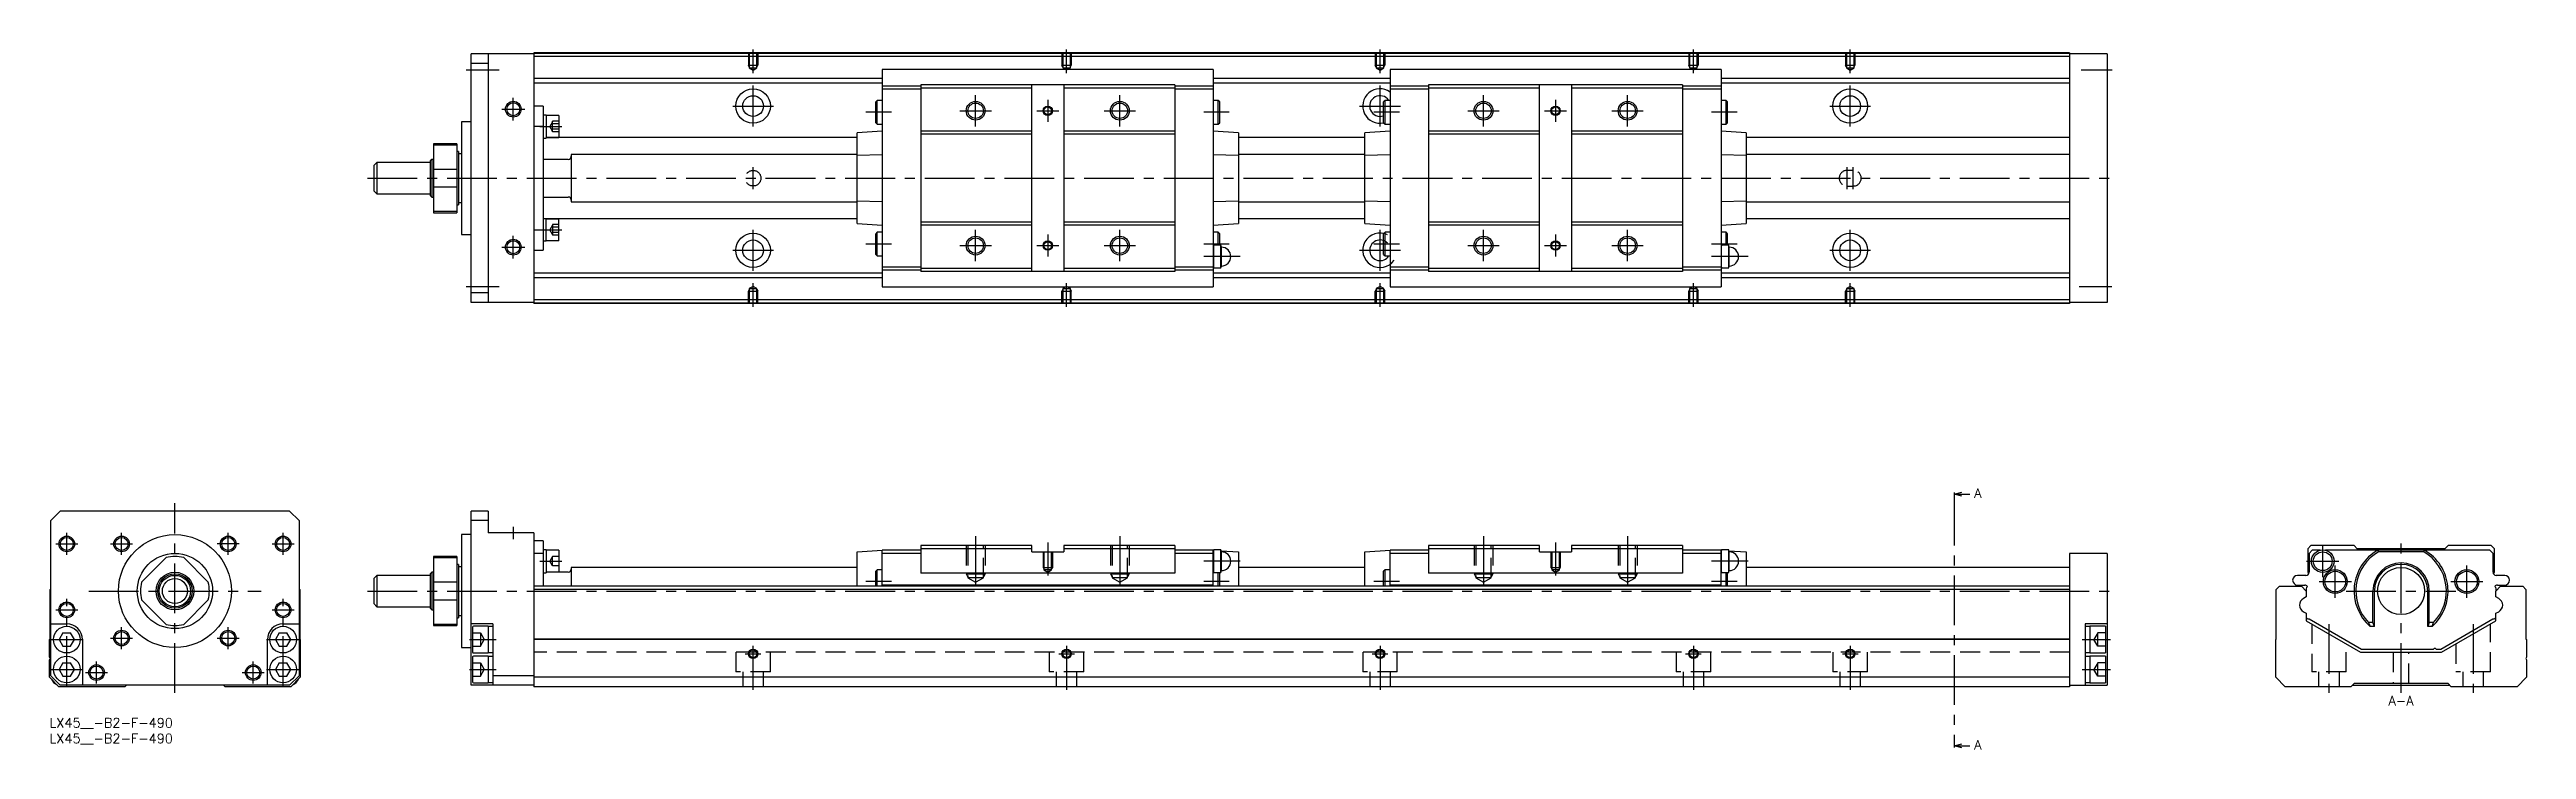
# Model space of a CAD drawing. Extents: x 0 to 790, y -10 to 213.
import ezdxf

# ---------------------------------------------------------------- set-up
doc = ezdxf.new("R2010")
doc.units = 0
doc.header["$LTSCALE"] = 0.5
doc.linetypes.add('CENTER', pattern=[50.8, 31.75, -6.35, 6.35, -6.35])
doc.linetypes.add('DASHED', pattern=[19.05, 12.7, -6.35])
for name, color, linetype in [('MSM_CENTER', 1, 'CENTER'), ('MSM_CONTINUOUS', 7, 'CONTINUOUS'), ('MSM_DASHED', 4, 'DASHED'), ('MSM_NARROW', 5, 'CONTINUOUS'), ('MSM_PART_NUMBER', 7, 'CONTINUOUS')]:
    doc.layers.add(name, color=color, linetype=linetype)
doc.styles.get("Standard").update_dxf_attribs({"font": 'txt.shx', "height": 3, "bigfont": 'bigfont.shx'})

# ---------------------------------------------------------------- blocks, each defined once
blk = doc.blocks.new('*U4')
at = {"layer": 'MSM_PART_NUMBER'}
blk.add_text('LX45__-B2-F-490', height=3, dxfattribs=at).set_placement((0, -3))
blk = doc.blocks.new('*U5')
at = {"layer": 'MSM_PART_NUMBER'}
blk.add_text('LX45__-B2-F-490', height=3, dxfattribs=at).set_placement((0, -8))

msp = doc.modelspace()

# ---------------------------------------------------------------- linework, layer by layer
at = {"layer": 'MSM_CENTER'}
for p, q in [((132.96, 206.62), (143.46, 206.62)), ((224.46, 205.61), (224.46, 213.12)), ((324.46, 205.61), (324.46, 213.12)), ((424.46, 205.61), (424.46, 213.12)), ((524.46, 205.61), (524.46, 213.12)), ((574.46, 205.61), (574.46, 213.12)), ((648.13, 206.62), (658.08, 206.62)), ((147.96, 190.5), (147.96, 197.75)), ((224.46, 188.62), (224.46, 201.62)), ((295.46, 188.62), (295.46, 198.62)), ((341.46, 188.62), (341.46, 198.62)), ((424.46, 188.62), (424.46, 201.62)), ((457.46, 188.62), (457.46, 198.62)), ((503.46, 188.62), (503.46, 198.62)), ((574.46, 188.62), (574.46, 201.62)), ((144.33, 194.12), (151.58, 194.12)), ((217.96, 195.12), (230.95, 195.12)), ((268.66, 193.12), (260.45, 193.12)), ((290.46, 193.62), (300.46, 193.62)), ((314.96, 193.62), (321.96, 193.62)), ((318.46, 197.12), (318.46, 190.12)), ((336.46, 193.62), (346.46, 193.62)), ((376.36, 193.12), (368.26, 193.12)), ((417.96, 195.12), (430.96, 195.12)), ((430.66, 193.12), (422.45, 193.12)), ((452.46, 193.62), (462.46, 193.62)), ((476.96, 193.62), (483.96, 193.62)), ((480.46, 197.12), (480.46, 190.12)), ((498.46, 193.62), (508.46, 193.62)), ((538.36, 193.12), (530.26, 193.12)), ((567.96, 195.12), (580.96, 195.12)), ((156.46, 188.58), (163.46, 188.58)), ((224.46, 168.62), (224.46, 175.62)), ((573.46, 168.62), (573.46, 175.62)), ((575.46, 168.62), (575.46, 175.62)), ((101.46, 172.12), (658.46, 172.12)), ((147.96, 146.5), (147.96, 153.75)), ((156.46, 155.67), (163.46, 155.67)), ((224.46, 142.62), (224.46, 155.62)), ((268.66, 151.12), (260.45, 151.12)), ((290.46, 150.62), (300.46, 150.62)), ((295.46, 145.62), (295.46, 155.62)), ((314.96, 150.62), (321.96, 150.62)), ((318.46, 154.12), (318.46, 147.12)), ((336.46, 150.62), (346.46, 150.62)), ((341.46, 145.62), (341.46, 155.62)), ((376.36, 151.12), (368.26, 151.12)), ((430.66, 151.12), (422.45, 151.12)), ((424.46, 142.62), (424.46, 155.62)), ((452.46, 150.62), (462.46, 150.62)), ((457.46, 145.62), (457.46, 155.62)), ((476.96, 150.62), (483.96, 150.62)), ((480.46, 154.12), (480.46, 147.12)), ((498.46, 150.62), (508.46, 150.62)), ((503.46, 145.62), (503.46, 155.62)), ((538.36, 151.12), (530.26, 151.12)), ((574.46, 142.62), (574.46, 155.62)), ((144.33, 150.12), (151.58, 150.12)), ((217.96, 149.12), (230.96, 149.12)), ((379.86, 147.12), (368.26, 147.12)), ((417.96, 149.12), (430.96, 149.12)), ((541.86, 147.12), (530.26, 147.12)), ((567.96, 149.12), (580.96, 149.12)), ((132.96, 137.62), (143.46, 137.62)), ((224.46, 131.12), (224.46, 138.63)), ((324.46, 131.12), (324.46, 138.63)), ((424.46, 131.12), (424.46, 138.63)), ((524.46, 131.12), (524.46, 138.63)), ((574.46, 131.12), (574.46, 138.63)), ((647.46, 137.62), (657.96, 137.62)), ((40, 8), (40, 68.5)), ((607.62, 70.87), (607.62, -8.37)), ((2, 55.5), (9, 55.5)), ((5.5, 52), (5.5, 59)), ((19.5, 55.5), (26.5, 55.5)), ((23, 52), (23, 59)), ((60.5, 55.5), (53.5, 55.5)), ((57, 52), (57, 59)), ((71, 55.5), (78, 55.5)), ((74.5, 52), (74.5, 59)), ((147.96, 61), (147.96, 57)), ((295.46, 58), (295.46, 40.3)), ((318.46, 56), (318.46, 45.5)), ((341.46, 58), (341.46, 40.3)), ((457.46, 58), (457.46, 40.3)), ((480.46, 56), (480.46, 45.5)), ((503.46, 58), (503.46, 40.3)), ((750.21, 8), (750.21, 56)), ((156.46, 50), (163.46, 50)), ((379.86, 50), (368.26, 50)), ((541.86, 50), (530.26, 50)), ((720.08, 50), (730.34, 50)), ((725.21, 44.87), (725.21, 55.13)), ((729.21, 38.37), (729.21, 48.63)), ((771.21, 38.37), (771.21, 48.63)), ((12.5, 40.5), (67.5, 40.5)), ((101.46, 40.5), (658.46, 40.5)), ((268.66, 43.5), (260.45, 43.5)), ((376.36, 43.5), (368.26, 43.5)), ((430.66, 43.5), (422.45, 43.5)), ((538.36, 43.5), (530.26, 43.5)), ((724.08, 43.5), (734.34, 43.5)), ((732.71, 40.5), (767.71, 40.5)), ((766.08, 43.5), (776.34, 43.5)), ((2, 34.5), (9, 34.5)), ((5.5, 10.25), (5.5, 38)), ((71, 34.5), (78, 34.5)), ((74.5, 10.25), (74.5, 38)), ((0.25, 25), (10.75, 25)), ((19.5, 25.5), (26.5, 25.5)), ((23, 22), (23, 29)), ((53.5, 25.5), (60.5, 25.5)), ((57, 22), (57, 29)), ((69.25, 25), (79.75, 25)), ((133.96, 25), (142.46, 25)), ((648.46, 25), (657.46, 25)), ((727.21, 29.97), (727.21, 8)), ((773.21, 29.97), (773.21, 8)), ((15, 11), (15, 18)), ((65, 11), (65, 18)), ((221.96, 20.5), (226.96, 20.5)), ((224.46, 9), (224.46, 23)), ((321.96, 20.5), (326.96, 20.5)), ((324.46, 23), (324.46, 9)), ((421.96, 20.5), (426.96, 20.5)), ((424.46, 23), (424.46, 9)), ((521.96, 20.5), (526.96, 20.5)), ((524.46, 23), (524.46, 9)), ((571.96, 20.5), (576.96, 20.5)), ((574.46, 23), (574.46, 9)), ((0.25, 15.5), (10.75, 15.5)), ((11.5, 14.5), (18.5, 14.5)), ((61.5, 14.5), (68.5, 14.5)), ((69.25, 15.5), (79.75, 15.5)), ((133.96, 15.5), (142.46, 15.5)), ((648.46, 15.5), (657.46, 15.5))]:
    msp.add_line(p, q, dxfattribs=at)
at = {"layer": 'MSM_CONTINUOUS'}
for p, q in [((154.46, 211.72), (134.46, 211.72)), ((134.46, 132.52), (134.46, 211.72)), ((139.96, 208.72), (134.46, 208.72)), ((139.96, 211.72), (139.96, 132.52)), ((644.46, 212.12), (154.46, 212.12)), ((154.46, 212.12), (154.46, 132.12)), ((644.46, 211.92), (154.46, 211.92)), ((644.46, 210.92), (154.46, 210.92)), ((371.26, 206.72), (265.66, 206.72)), ((265.66, 206.72), (265.66, 137.52)), ((371.26, 206.72), (371.26, 137.52)), ((533.26, 206.72), (427.66, 206.72)), ((427.66, 206.72), (427.66, 137.52)), ((533.26, 206.72), (533.26, 137.52)), ((644.46, 212.12), (644.46, 132.12)), ((656.46, 211.72), (644.46, 211.72)), ((656.46, 211.72), (656.46, 132.52)), ((265.66, 203.87), (154.46, 203.87)), ((265.66, 202.37), (154.46, 202.37)), ((277.96, 201.47), (265.66, 201.47)), ((277.96, 200.47), (265.66, 200.47)), ((358.96, 201.87), (277.96, 201.87)), ((277.96, 201.87), (277.96, 142.37)), ((313.36, 200.87), (277.96, 200.87)), ((313.36, 142.37), (313.36, 201.87)), ((323.56, 201.87), (323.56, 142.37)), ((358.96, 200.87), (323.56, 200.87)), ((358.96, 201.87), (358.96, 142.37)), ((371.26, 201.47), (358.96, 201.47)), ((371.26, 200.47), (358.96, 200.47)), ((427.66, 203.87), (371.26, 203.87)), ((427.66, 202.37), (371.26, 202.37)), ((439.96, 201.47), (427.66, 201.47)), ((439.96, 200.47), (427.66, 200.47)), ((520.96, 201.87), (439.96, 201.87)), ((439.96, 201.87), (439.96, 142.37)), ((475.36, 200.87), (439.96, 200.87)), ((475.36, 142.37), (475.36, 201.87)), ((485.56, 201.87), (485.56, 142.37)), ((520.96, 200.87), (485.56, 200.87)), ((520.96, 201.87), (520.96, 142.37)), ((533.26, 201.47), (520.96, 201.47)), ((533.26, 200.47), (520.96, 200.47)), ((644.46, 203.87), (533.26, 203.87)), ((644.46, 202.37), (533.26, 202.37)), ((131.46, 190.12), (131.46, 154.12)), ((134.46, 190.12), (131.46, 190.12)), ((157.46, 195.12), (154.46, 195.12)), ((157.46, 195.12), (157.46, 149.12)), ((158.46, 192.23), (157.46, 192.23)), ((158.46, 192.23), (158.46, 184.93)), ((162.46, 192.08), (158.46, 192.08)), ((162.46, 192.08), (162.46, 185.08)), ((264.06, 196.92), (263.56, 196.42)), ((263.56, 189.82), (263.56, 196.42)), ((263.56, 189.82), (264.06, 189.32)), ((264.06, 189.32), (264.06, 196.92)), ((265.66, 196.92), (264.06, 196.92)), ((372.86, 196.92), (371.26, 196.92)), ((373.36, 196.42), (372.86, 196.92)), ((372.86, 189.32), (372.86, 196.92)), ((372.86, 189.32), (373.36, 189.82)), ((373.36, 189.82), (373.36, 196.42)), ((426.06, 196.92), (425.56, 196.42)), ((425.56, 189.82), (425.56, 196.42)), ((425.56, 189.82), (426.06, 189.32)), ((426.06, 189.32), (426.06, 196.92)), ((427.66, 196.92), (426.06, 196.92)), ((534.86, 196.92), (533.26, 196.92)), ((535.36, 196.42), (534.86, 196.92)), ((534.86, 189.32), (534.86, 196.92)), ((534.86, 189.32), (535.36, 189.82)), ((535.36, 189.82), (535.36, 196.42)), ((129.96, 183.12), (122.46, 183.12)), ((122.46, 183.12), (122.46, 161.12)), ((122.46, 182.76), (129.96, 182.76)), ((129.96, 183.12), (129.96, 161.12)), ((157.46, 188.65), (154.46, 188.65)), ((157.46, 184.93), (158.46, 184.93)), ((158.46, 185.08), (162.46, 185.08)), ((257.66, 185.05), (158.46, 185.05)), ((265.66, 187.12), (257.66, 186.57)), ((257.66, 157.68), (257.66, 186.57)), ((264.06, 189.32), (265.66, 189.32)), ((313.36, 187.12), (277.96, 187.12)), ((313.36, 186.12), (277.96, 186.12)), ((358.96, 187.12), (323.56, 187.12)), ((358.96, 186.12), (323.56, 186.12)), ((371.26, 189.32), (372.86, 189.32)), ((379.26, 186.57), (371.26, 187.12)), ((379.26, 186.57), (379.26, 157.68)), ((419.66, 185.05), (379.26, 185.05)), ((427.66, 187.12), (419.66, 186.57)), ((419.66, 157.68), (419.66, 186.57)), ((426.06, 189.32), (427.66, 189.32)), ((475.36, 187.12), (439.96, 187.12)), ((475.36, 186.12), (439.96, 186.12)), ((520.96, 187.12), (485.56, 187.12)), ((520.96, 186.12), (485.56, 186.12)), ((533.26, 189.32), (534.86, 189.32)), ((541.26, 186.57), (533.26, 187.12)), ((541.26, 186.57), (541.26, 157.68)), ((644.46, 185.05), (541.26, 185.05)), ((104.46, 177.12), (103.46, 176.12)), ((103.46, 176.12), (103.46, 168.12)), ((121.46, 177.12), (104.46, 177.12)), ((104.46, 177.12), (104.46, 167.12)), ((121.96, 178.12), (121.46, 177.62)), ((121.46, 177.62), (121.46, 166.62)), ((122.46, 178.12), (121.96, 178.12)), ((121.96, 178.12), (121.96, 166.12)), ((129.96, 174.92), (122.46, 174.92)), ((130.46, 180.62), (129.96, 180.62)), ((130.46, 180.62), (130.46, 163.62)), ((131.46, 179.87), (130.46, 179.87)), ((165.46, 178.12), (157.46, 178.12)), ((166.46, 179.62), (166.46, 164.62)), ((257.66, 179.62), (166.46, 179.62)), ((265.66, 179.61), (257.66, 179.36)), ((379.26, 179.36), (371.26, 179.61)), ((419.66, 179.62), (379.26, 179.62)), ((427.66, 179.61), (419.66, 179.36)), ((541.26, 179.36), (533.26, 179.61)), ((644.46, 179.62), (541.26, 179.62)), ((103.46, 168.12), (104.46, 167.12)), ((104.46, 167.12), (121.46, 167.12)), ((121.46, 166.62), (121.96, 166.12)), ((121.96, 166.12), (122.46, 166.12)), ((122.46, 169.33), (129.96, 169.33)), ((157.46, 166.12), (165.46, 166.12)), ((129.96, 161.49), (122.46, 161.49)), ((122.46, 161.12), (129.96, 161.12)), ((129.96, 163.62), (130.46, 163.62)), ((130.46, 164.37), (131.46, 164.37)), ((157.46, 159.32), (158.46, 159.32)), ((158.46, 152.02), (158.46, 159.32)), ((257.66, 159.2), (158.46, 159.2)), ((158.46, 159.17), (162.46, 159.17)), ((162.46, 152.17), (162.46, 159.17)), ((166.46, 164.62), (257.66, 164.62)), ((257.66, 164.89), (265.66, 164.64)), ((313.36, 158.12), (277.96, 158.12)), ((358.96, 158.12), (323.56, 158.12)), ((371.26, 164.64), (379.26, 164.89)), ((379.26, 164.62), (419.66, 164.62)), ((419.66, 159.2), (379.26, 159.2)), ((419.66, 164.89), (427.66, 164.64)), ((475.36, 158.12), (439.96, 158.12)), ((520.96, 158.12), (485.56, 158.12)), ((533.26, 164.64), (541.26, 164.89)), ((541.26, 164.62), (644.46, 164.62)), ((644.46, 159.2), (541.26, 159.2)), ((131.46, 154.12), (134.46, 154.12)), ((157.46, 155.6), (154.46, 155.6)), ((158.46, 152.02), (157.46, 152.02)), ((162.46, 152.17), (158.46, 152.17)), ((257.66, 157.68), (265.66, 157.12)), ((264.06, 154.92), (263.56, 154.42)), ((263.56, 147.82), (263.56, 154.42)), ((264.06, 147.32), (264.06, 154.92)), ((265.66, 154.92), (264.06, 154.92)), ((313.36, 157.12), (277.96, 157.12)), ((358.96, 157.12), (323.56, 157.12)), ((371.26, 157.12), (379.26, 157.68)), ((372.86, 154.92), (371.26, 154.92)), ((371.42, 150.72), (371.26, 150.12)), ((371.42, 143.52), (371.42, 150.72)), ((373.7, 150.72), (371.42, 150.72)), ((373.36, 154.42), (372.86, 154.92)), ((372.86, 150.72), (372.86, 154.92)), ((373.36, 150.72), (373.36, 154.42)), ((373.7, 143.52), (373.7, 150.72)), ((373.86, 150.12), (373.7, 150.72)), ((419.66, 157.68), (427.66, 157.12)), ((426.06, 154.92), (425.56, 154.42)), ((425.56, 147.82), (425.56, 154.42)), ((426.06, 147.32), (426.06, 154.92)), ((427.66, 154.92), (426.06, 154.92)), ((475.36, 157.12), (439.96, 157.12)), ((520.96, 157.12), (485.56, 157.12)), ((533.26, 157.12), (541.26, 157.68)), ((534.86, 154.92), (533.26, 154.92)), ((533.42, 150.72), (533.26, 150.12)), ((533.42, 143.52), (533.42, 150.72)), ((535.7, 150.72), (533.42, 150.72)), ((535.36, 154.42), (534.86, 154.92)), ((534.86, 150.72), (534.86, 154.92)), ((535.36, 150.72), (535.36, 154.42)), ((535.7, 143.52), (535.7, 150.72)), ((535.86, 150.12), (535.7, 150.72)), ((154.46, 149.12), (157.46, 149.12)), ((263.56, 147.82), (264.06, 147.32)), ((264.06, 147.32), (265.66, 147.32)), ((277.96, 143.77), (265.66, 143.77)), ((277.96, 142.77), (265.66, 142.77)), ((313.36, 143.37), (277.96, 143.37)), ((358.96, 142.37), (277.96, 142.37)), ((358.96, 143.37), (323.56, 143.37)), ((371.26, 143.77), (358.96, 143.77)), ((371.26, 142.77), (358.96, 142.77)), ((371.26, 144.12), (371.42, 143.52)), ((371.42, 143.52), (373.7, 143.52)), ((373.7, 143.52), (373.86, 144.12)), ((373.86, 144.12), (373.86, 150.12)), ((425.56, 147.82), (426.06, 147.32)), ((426.06, 147.32), (427.66, 147.32)), ((439.96, 143.77), (427.66, 143.77)), ((439.96, 142.77), (427.66, 142.77)), ((475.36, 143.37), (439.96, 143.37)), ((520.96, 142.37), (439.96, 142.37)), ((520.96, 143.37), (485.56, 143.37)), ((533.26, 143.77), (520.96, 143.77)), ((533.26, 142.77), (520.96, 142.77)), ((533.26, 144.12), (533.42, 143.52)), ((533.42, 143.52), (535.7, 143.52)), ((535.7, 143.52), (535.86, 144.12)), ((535.86, 144.12), (535.86, 150.12)), ((139.96, 135.52), (134.46, 135.52)), ((265.66, 141.87), (154.46, 141.87)), ((265.66, 140.37), (154.46, 140.37)), ((265.66, 137.52), (371.26, 137.52)), ((427.66, 141.87), (371.26, 141.87)), ((427.66, 140.37), (371.26, 140.37)), ((427.66, 137.52), (533.26, 137.52)), ((644.46, 141.87), (533.26, 141.87)), ((644.46, 140.37), (533.26, 140.37)), ((154.46, 132.52), (134.46, 132.52)), ((644.46, 133.32), (154.46, 133.32)), ((644.46, 132.32), (154.46, 132.32)), ((644.46, 132.12), (154.46, 132.12)), ((656.46, 132.52), (644.46, 132.52)), ((607.62, 71.37), (610.12, 72.04)), ((607.62, 71.87), (607.62, 70.87)), ((607.62, 71.37), (612.62, 71.37)), ((610.12, 70.7), (607.62, 71.37)), ((3.4, 66), (0.4, 63)), ((76.6, 66), (3.4, 66)), ((79.6, 63), (76.6, 66)), ((139.96, 66), (134.46, 66)), ((134.46, 10.5), (134.46, 66)), ((139.96, 66), (139.96, 59)), ((0.4, 13.5), (0.4, 63)), ((79.6, 63), (79.6, 13.5)), ((134.46, 58.5), (131.46, 58.5)), ((131.46, 58.5), (131.46, 22.5)), ((139.96, 63), (134.46, 63)), ((154.46, 59), (139.96, 59)), ((154.46, 59), (154.46, 10)), ((157.46, 56.5), (154.46, 56.5)), ((157.46, 56.5), (157.46, 42)), ((37.2, 51.14), (29.36, 43.3)), ((50.64, 43.3), (42.8, 51.14)), ((129.96, 51.5), (122.46, 51.5)), ((122.46, 51.5), (122.46, 29.5)), ((122.46, 51.14), (129.96, 51.14)), ((129.96, 51.5), (129.96, 29.5)), ((130.46, 49), (129.96, 49)), ((130.46, 49), (130.46, 32)), ((131.46, 48.25), (130.46, 48.25)), ((157.46, 52.5), (154.46, 52.5)), ((158.46, 53.65), (157.46, 53.65)), ((158.46, 53.65), (158.46, 46.35)), ((162.46, 53.5), (158.46, 53.5)), ((162.46, 53.5), (162.46, 46.5)), ((166.46, 48), (166.46, 42)), ((257.66, 48), (166.46, 48)), ((257.66, 53), (265.66, 53.5)), ((257.66, 42), (257.66, 53)), ((277.96, 53.5), (265.66, 53.5)), ((265.66, 42), (265.66, 53.5)), ((277.96, 52.5), (265.66, 52.5)), ((313.36, 55), (277.96, 55)), ((277.96, 55), (277.96, 46.15)), ((313.36, 54), (277.96, 54)), ((313.36, 53), (313.36, 55)), ((313.36, 53), (323.56, 53)), ((323.56, 55), (323.56, 53)), ((358.96, 55), (323.56, 55)), ((358.96, 54), (323.56, 54)), ((358.96, 55), (358.96, 46.15)), ((371.26, 53.5), (358.96, 53.5)), ((371.26, 52.5), (358.96, 52.5)), ((371.42, 53.6), (371.26, 53)), ((371.26, 53.5), (371.39, 53.49)), ((371.26, 42), (371.26, 53.5)), ((371.42, 46.4), (371.42, 53.6)), ((373.7, 53.6), (371.42, 53.6)), ((373.86, 53), (373.7, 53.6)), ((373.7, 46.4), (373.7, 53.6)), ((373.77, 53.34), (379.26, 53)), ((373.86, 47), (373.86, 53)), ((379.26, 53), (379.26, 42)), ((419.66, 48), (379.26, 48)), ((419.66, 53), (427.66, 53.5)), ((419.66, 42), (419.66, 53)), ((439.96, 53.5), (427.66, 53.5)), ((427.66, 42), (427.66, 53.5)), ((439.96, 52.5), (427.66, 52.5)), ((475.36, 55), (439.96, 55)), ((439.96, 55), (439.96, 46.15)), ((475.36, 54), (439.96, 54)), ((475.36, 53), (475.36, 55)), ((475.36, 53), (485.56, 53)), ((485.56, 55), (485.56, 53)), ((520.96, 55), (485.56, 55)), ((520.96, 54), (485.56, 54)), ((520.96, 55), (520.96, 46.15)), ((533.26, 53.5), (520.96, 53.5)), ((533.26, 52.5), (520.96, 52.5)), ((533.42, 53.6), (533.26, 53)), ((533.26, 53.5), (533.39, 53.49)), ((533.26, 42), (533.26, 53.5)), ((533.42, 46.4), (533.42, 53.6)), ((535.7, 53.6), (533.42, 53.6)), ((535.86, 53), (535.7, 53.6)), ((535.7, 46.4), (535.7, 53.6)), ((535.77, 53.34), (541.26, 53)), ((535.86, 47), (535.86, 53)), ((541.26, 53), (541.26, 42)), ((644.46, 48), (541.26, 48)), ((656.46, 52.5), (644.46, 52.5)), ((644.46, 52.5), (644.46, 10)), ((656.46, 52.5), (656.46, 10.5)), ((721.46, 55), (720.46, 54)), ((720.46, 54), (720.46, 46.62)), ((721.86, 53.5), (720.86, 52.5)), ((720.86, 52.5), (720.86, 46.5)), ((735.21, 55), (721.46, 55)), ((724.37, 53.5), (721.86, 53.5)), ((778.56, 53.5), (726.05, 53.5)), ((736.21, 54), (735.21, 55)), ((764.21, 54), (736.21, 54)), ((742.73, 53.5), (742.98, 53)), ((757.44, 53), (742.98, 53)), ((757.44, 53), (757.69, 53.5)), ((765.21, 55), (764.21, 54)), ((778.96, 55), (765.21, 55)), ((779.56, 52.5), (778.56, 53.5)), ((779.96, 54), (778.96, 55)), ((779.56, 46.5), (779.56, 52.5)), ((779.96, 46.62), (779.96, 54)), ((0.2, 41), (0.4, 41.2)), ((0.2, 25.2), (0.2, 41)), ((79.6, 41.2), (79.8, 41)), ((79.8, 41), (79.8, 25.2)), ((104.46, 45.5), (103.46, 44.5)), ((103.46, 44.5), (103.46, 36.5)), ((121.46, 45.5), (104.46, 45.5)), ((104.46, 45.5), (104.46, 35.5)), ((121.96, 46.5), (121.46, 46)), ((121.46, 46), (121.46, 35)), ((122.46, 46.5), (121.96, 46.5)), ((121.96, 46.5), (121.96, 34.5)), ((129.96, 43.3), (122.46, 43.3)), ((644.46, 42), (154.46, 42)), ((644.46, 41), (154.46, 41)), ((157.46, 46.35), (158.46, 46.35)), ((165.46, 46.5), (158.46, 46.5)), ((264.06, 47.3), (263.56, 46.8)), ((263.56, 42), (263.56, 46.8)), ((264.06, 42), (264.06, 47.3)), ((265.66, 47.3), (264.06, 47.3)), ((371.26, 42.4), (265.66, 42.4)), ((358.96, 46.15), (277.96, 46.15)), ((371.26, 47), (371.42, 46.4)), ((371.42, 46.4), (373.7, 46.4)), ((372.86, 42), (372.86, 46.4)), ((373.36, 42), (373.36, 46.4)), ((373.7, 46.4), (373.86, 47)), ((426.06, 47.3), (425.56, 46.8)), ((425.56, 42), (425.56, 46.8)), ((426.06, 42), (426.06, 47.3)), ((427.66, 47.3), (426.06, 47.3)), ((533.26, 42.4), (427.66, 42.4)), ((520.96, 46.15), (439.96, 46.15)), ((533.26, 47), (533.42, 46.4)), ((533.42, 46.4), (535.7, 46.4)), ((534.86, 42), (534.86, 46.4)), ((535.36, 42), (535.36, 46.4)), ((535.7, 46.4), (535.86, 47)), ((710.41, 41), (711.41, 42)), ((710.41, 25.2), (710.41, 41)), ((711.41, 42), (718.46, 42)), ((719.86, 45.5), (717.16, 45.5)), ((717.16, 42.4), (719.46, 42.4)), ((718.46, 42), (719.96, 40.5)), ((719.91, 41.2), (719.91, 40.55)), ((719.96, 40.5), (719.96, 38.61)), ((741.21, 30.44), (741.21, 40.5)), ((741.71, 29.22), (741.71, 40.5)), ((758.71, 29.22), (758.71, 40.5)), ((759.21, 30.44), (759.21, 40.5)), ((780.46, 40.5), (781.96, 42)), ((780.46, 38.61), (780.46, 40.5)), ((780.51, 40.55), (780.51, 41.2)), ((783.26, 45.5), (780.56, 45.5)), ((780.96, 42.4), (783.26, 42.4)), ((781.96, 42), (789.01, 42)), ((789.01, 42), (790.01, 41)), ((790.01, 41), (790.01, 25.2)), ((29.36, 37.7), (37.2, 29.86)), ((42.8, 29.86), (50.64, 37.7)), ((103.46, 36.5), (104.46, 35.5)), ((104.46, 35.5), (121.46, 35.5)), ((121.46, 35), (121.96, 34.5)), ((121.96, 34.5), (122.46, 34.5)), ((122.46, 37.7), (129.96, 37.7)), ((129.96, 32), (130.46, 32)), ((130.46, 32.75), (131.46, 32.75)), ((719.96, 38.61), (719.06, 38.1)), ((719.06, 33.9), (719.96, 33.39)), ((719.96, 33.39), (719.96, 31)), ((781.35, 38.1), (780.46, 38.61)), ((780.46, 33.39), (781.35, 33.9)), ((780.46, 31), (780.46, 33.39)), ((0, 25), (0.2, 25.2)), ((0, 19.4), (0, 25)), ((0.4, 30), (5.5, 30)), ((4.27, 27.12), (3.05, 25)), ((3.05, 25), (4.27, 22.88)), ((4.27, 27.12), (6.73, 27.12)), ((7.95, 25), (6.73, 27.12)), ((6.73, 22.88), (7.95, 25)), ((10.5, 25), (10.5, 10.5)), ((69.5, 10.5), (69.5, 25)), ((73.27, 27.12), (72.05, 25)), ((72.05, 25), (73.27, 22.88)), ((73.27, 27.12), (75.73, 27.12)), ((74.5, 30), (79.6, 30)), ((76.95, 25), (75.73, 27.12)), ((75.73, 22.88), (76.95, 25)), ((79.8, 25.2), (80, 25)), ((80, 25), (80, 13)), ((129.96, 29.86), (122.46, 29.86)), ((122.46, 29.5), (129.96, 29.5)), ((141.46, 30), (134.46, 30)), ((134.96, 29), (134.96, 21)), ((139.96, 29.25), (135.21, 29.25)), ((139.96, 29.25), (139.96, 20.75)), ((141.46, 29.15), (139.96, 29.15)), ((141.46, 30), (141.46, 10.5)), ((644.46, 25.2), (154.46, 25.2)), ((644.46, 25), (154.46, 25)), ((656.46, 30), (649.46, 30)), ((649.46, 30), (649.46, 10.5)), ((650.96, 29.15), (649.46, 29.15)), ((655.96, 29.25), (650.96, 29.25)), ((650.96, 29.25), (650.96, 20.75)), ((655.96, 29.25), (655.96, 20.75)), ((710.21, 25), (710.41, 25.2)), ((710.21, 13), (710.21, 25)), ((719.96, 31), (737.28, 21)), ((720.71, 31.61), (720.91, 31.61)), ((720.91, 31.61), (737.55, 22)), ((741.21, 30.44), (739.85, 30.44)), ((741.71, 29.22), (740.32, 29.22)), ((741.71, 29.22), (741.21, 30.44)), ((759.21, 30.44), (758.71, 29.22)), ((760.1, 29.22), (758.71, 29.22)), ((760.57, 30.44), (759.21, 30.44)), ((762.87, 22), (779.51, 31.61)), ((763.14, 21), (780.46, 31)), ((779.51, 31.61), (779.71, 31.61)), ((790.01, 25.2), (790.21, 25)), ((790.21, 25), (790.21, 19.4)), ((0, 13), (0, 18.6)), ((4.27, 17.62), (3.05, 15.5)), ((4.27, 22.88), (6.73, 22.88)), ((4.27, 17.62), (6.73, 17.62)), ((7.95, 15.5), (6.73, 17.62)), ((73.27, 17.62), (72.05, 15.5)), ((73.27, 22.88), (75.73, 22.88)), ((73.27, 17.62), (75.73, 17.62)), ((76.95, 15.5), (75.73, 17.62)), ((131.46, 22.5), (134.46, 22.5)), ((134.96, 19.5), (134.96, 11.5)), ((135.21, 20.75), (139.96, 20.75)), ((139.96, 19.75), (135.21, 19.75)), ((139.96, 20.85), (141.46, 20.85)), ((139.96, 19.75), (139.96, 11.25)), ((141.46, 19.65), (139.96, 19.65)), ((649.46, 20.85), (650.96, 20.85)), ((650.96, 19.65), (649.46, 19.65)), ((650.96, 20.75), (655.96, 20.75)), ((655.96, 19.75), (650.96, 19.75)), ((650.96, 19.75), (650.96, 11.25)), ((655.96, 19.75), (655.96, 11.25)), ((737.28, 21), (763.14, 21)), ((737.55, 22), (760.56, 22)), ((761.36, 22), (762.87, 22)), ((790.21, 18.6), (790.21, 13)), ((3, 10), (0, 13)), ((3.4, 10.5), (0.4, 13.5)), ((24, 10), (3, 10)), ((3.05, 15.5), (4.27, 13.38)), ((76.6, 10.5), (3.4, 10.5)), ((4.27, 13.38), (6.73, 13.38)), ((6.73, 13.38), (7.95, 15.5)), ((24.5, 10.5), (24, 10)), ((56, 10), (55.5, 10.5)), ((77, 10), (56, 10)), ((72.05, 15.5), (73.27, 13.38)), ((73.27, 13.38), (75.73, 13.38)), ((75.73, 13.38), (76.95, 15.5)), ((79.6, 13.5), (76.6, 10.5)), ((80, 13), (77, 10)), ((154.46, 10.5), (134.46, 10.5)), ((135.21, 11.25), (139.96, 11.25)), ((139.96, 11.35), (141.46, 11.35)), ((154.46, 13.5), (141.46, 13.5)), ((644.46, 13), (154.46, 13)), ((644.46, 10), (154.46, 10)), ((644.46, 10.5), (656.46, 10.5)), ((649.46, 11.35), (650.96, 11.35)), ((650.96, 11.25), (655.96, 11.25)), ((713.21, 10), (710.21, 13)), ((734.21, 10), (713.21, 10)), ((735.21, 11), (734.21, 10)), ((734.71, 10.5), (765.71, 10.5)), ((765.21, 11), (735.21, 11)), ((766.21, 10), (765.21, 11)), ((787.21, 10), (766.21, 10)), ((790.21, 13), (787.21, 10)), ((607.62, -8.87), (610.12, -8.2)), ((607.62, -8.37), (607.62, -9.37)), ((607.62, -8.87), (612.62, -8.87)), ((610.12, -9.54), (607.62, -8.87))]:
    msp.add_line(p, q, dxfattribs=at)
for centre, radius in [((224.46, 195.12), 5.5), ((224.46, 195.12), 3.3), ((574.46, 195.12), 5.5), ((574.46, 195.12), 3.3), ((147.96, 194.12), 2.07), ((295.46, 193.62), 2.46), ((318.46, 193.62), 1.23), ((341.46, 193.62), 2.46), ((457.46, 193.62), 2.46), ((480.46, 193.62), 1.23), ((503.46, 193.62), 2.46), ((147.96, 150.12), 2.07), ((224.46, 149.12), 5.5), ((224.46, 149.12), 3.3), ((295.46, 150.62), 2.46), ((318.46, 150.62), 1.23), ((341.46, 150.62), 2.46), ((457.46, 150.62), 2.46), ((480.46, 150.62), 1.23), ((503.46, 150.62), 2.46), ((574.46, 149.12), 5.5), ((574.46, 149.12), 3.3), ((5.5, 55.5), 2.07), ((23, 55.5), 2.07), ((40, 40.5), 18), ((57, 55.5), 2.07), ((74.5, 55.5), 2.07), ((40, 40.5), 12), ((725.21, 50), 3.6), ((725.21, 50), 3), ((750.21, 40.5), 7.5), ((40, 40.5), 6), ((40, 40.5), 5.5), ((40, 40.5), 5), ((40, 40.5), 4), ((729.21, 43.5), 3.8), ((729.21, 43.5), 3.3), ((771.21, 43.5), 3.8), ((771.21, 43.5), 3.3), ((5.5, 34.5), 2.07), ((74.5, 34.5), 2.07), ((5.5, 25), 4.25), ((23, 25.5), 2.07), ((57, 25.5), 2.07), ((74.5, 25), 4.25), ((5.5, 15.5), 4.25), ((15, 14.5), 2.07), ((65, 14.5), 2.07), ((74.5, 15.5), 4.25), ((224.46, 20.5), 1.23), ((324.46, 20.5), 1.23), ((424.46, 20.5), 1.23), ((524.46, 20.5), 1.23), ((574.46, 20.5), 1.23)]:
    msp.add_circle(centre, radius, dxfattribs=at)
for centre, radius, start, end in [((424.46, 195.12), 5.5, 54.42147, 282.31824), ((424.46, 195.12), 3.3, 33.05573, 289.47122), ((165.46, 179.12), 1, 270, 0), ((165.46, 165.12), 1, 0, 90), ((424.46, 149.12), 5.5, 64.1279, 324.9032), ((424.46, 149.12), 3.3, 43.34176, 328.63302), ((373.86, 147.12), 3, 270, 90), ((535.86, 147.12), 3, 270, 90), ((40, 40.5), 11, 75.27264, 104.72736), ((165.46, 47.5), 1, 270, 0), ((373.86, 50), 3, 270, 90), ((535.86, 50), 3, 270, 90), ((750.21, 40.5), 15, 119.92643, 228.76392), ((750.21, 40.5), 14.44, 120.05097, 224.15139), ((750.21, 40.5), 9, 0, 180), ((750.21, 40.5), 8.5, 0, 180), ((750.21, 40.5), 14.44, 315.84861, 59.94903), ((750.21, 40.5), 15, 311.23608, 60.07357), ((40, 40.5), 11, 165.27264, 194.72736), ((40, 40.5), 11, 345.27264, 14.72736), ((717.16, 43.95), 1.55, 90, 270), ((719.46, 41.4), 1, 30.09191, 90), ((719.86, 46.5), 1, 270, 0), ((720.71, 41.2), 0.8, 118.74892, 180), ((720.96, 46.62), 0.5, 180, 251.07258), ((780.56, 46.5), 1, 180, 270), ((779.46, 46.62), 0.5, 289.00551, 0), ((780.96, 41.4), 1, 90, 149.90809), ((779.71, 41.2), 0.8, 0, 61.25108), ((783.26, 43.95), 1.55, 270, 90), ((720.36, 35.85), 2.6, 120.00003, 176.58933), ((720.36, 36.15), 2.6, 183.41067, 239.99996), ((720.71, 32.41), 0.8, 200.37237, 270), ((779.71, 32.41), 0.8, 270, 339.63587), ((780.05, 35.85), 2.6, 3.41067, 59.99996), ((780.05, 36.15), 2.6, 300.00004, 356.58933), ((5.5, 25), 5, 0, 90), ((40, 40.5), 11, 255.27264, 284.72736), ((74.5, 25), 5, 90, 180), ((135.21, 29), 0.25, 90, 180), ((752.43, 34.62), 13.26, 198.36858, 204.03004), ((747.92, 34.65), 13.33, 335.98509, 341.61629), ((-0.3, 19), 0.5, 306.8699, 53.1301), ((135.21, 21), 0.25, 180, 270), ((135.21, 19.5), 0.25, 90, 180), ((760.96, 21.7), 0.5, 36.8699, 143.1301), ((790.51, 19), 0.5, 126.8699, 233.1301), ((3.4, 13.5), 3, 201.81505, 248.18495), ((76.6, 13.5), 3, 291.81368, 338.18632), ((135.21, 11.5), 0.25, 180, 270)]:
    msp.add_arc(centre, radius, start, end, dxfattribs=at)
at = {"layer": 'MSM_DASHED'}
for p, q in [((222.96, 212.12), (222.96, 208.12)), ((222.96, 208.12), (225.96, 208.12)), ((223.23, 207.66), (222.96, 208.12)), ((223.23, 212.12), (223.23, 207.32)), ((223.23, 207.32), (224.46, 206.61)), ((223.23, 207.32), (225.69, 207.32)), ((224.46, 206.61), (225.69, 207.32)), ((225.69, 207.32), (225.69, 212.12)), ((225.69, 207.66), (225.96, 208.12)), ((225.96, 212.12), (225.96, 208.12)), ((322.96, 212.12), (322.96, 208.12)), ((322.96, 208.12), (325.96, 208.12)), ((323.23, 207.66), (322.96, 208.12)), ((323.23, 212.12), (323.23, 207.32)), ((323.23, 207.32), (324.27, 206.72)), ((323.23, 207.32), (325.69, 207.32)), ((324.65, 206.72), (325.69, 207.32)), ((325.69, 207.32), (325.69, 212.12)), ((325.69, 207.66), (325.96, 208.12)), ((325.96, 212.12), (325.96, 208.12)), ((422.96, 212.12), (422.96, 208.12)), ((422.96, 208.12), (425.96, 208.12)), ((423.23, 207.66), (422.96, 208.12)), ((423.23, 212.12), (423.23, 207.32)), ((423.23, 207.32), (424.46, 206.61)), ((423.23, 207.32), (425.69, 207.32)), ((424.46, 206.61), (425.69, 207.32)), ((425.69, 207.32), (425.69, 212.12)), ((425.69, 207.66), (425.96, 208.12)), ((425.96, 212.12), (425.96, 208.12)), ((522.96, 212.12), (522.96, 208.12)), ((522.96, 208.12), (525.96, 208.12)), ((523.23, 207.66), (522.96, 208.12)), ((523.23, 212.12), (523.23, 207.32)), ((523.23, 207.32), (524.27, 206.72)), ((523.23, 207.32), (525.69, 207.32)), ((524.65, 206.72), (525.69, 207.32)), ((525.69, 207.32), (525.69, 212.12)), ((525.69, 207.66), (525.96, 208.12)), ((525.96, 212.12), (525.96, 208.12)), ((572.96, 212.12), (572.96, 208.12)), ((572.96, 208.12), (575.96, 208.12)), ((573.23, 207.66), (572.96, 208.12)), ((573.23, 212.12), (573.23, 207.32)), ((573.23, 207.32), (574.46, 206.61)), ((573.23, 207.32), (575.69, 207.32)), ((574.46, 206.61), (575.69, 207.32)), ((575.69, 207.32), (575.69, 212.12)), ((575.69, 207.66), (575.96, 208.12)), ((575.96, 212.12), (575.96, 208.12)), ((160.46, 190.08), (159.59, 188.58)), ((160.46, 186.85), (160.46, 190.31)), ((162.46, 190.31), (160.46, 190.31)), ((160.46, 187.08), (159.59, 188.58)), ((162.46, 189.45), (160.46, 189.45)), ((162.46, 187.71), (160.46, 187.71)), ((162.46, 186.85), (160.46, 186.85)), ((575.46, 174.62), (573.46, 174.62)), ((573.46, 169.62), (575.46, 169.62)), ((160.46, 157.17), (159.59, 155.67)), ((160.46, 154.17), (159.59, 155.67)), ((160.46, 157.4), (160.46, 153.94)), ((162.46, 157.4), (160.46, 157.4)), ((162.46, 156.54), (160.46, 156.54)), ((162.46, 154.8), (160.46, 154.8)), ((162.46, 153.94), (160.46, 153.94)), ((223.23, 136.59), (222.96, 136.12)), ((222.96, 132.12), (222.96, 136.12)), ((222.96, 136.12), (225.96, 136.12)), ((224.46, 137.63), (223.23, 136.92)), ((223.23, 136.92), (223.23, 132.12)), ((223.23, 136.92), (225.69, 136.92)), ((225.69, 136.92), (224.46, 137.63)), ((225.69, 132.12), (225.69, 136.92)), ((225.69, 136.59), (225.96, 136.12)), ((225.96, 132.12), (225.96, 136.12)), ((323.23, 136.59), (322.96, 136.12)), ((322.96, 132.12), (322.96, 136.12)), ((322.96, 136.12), (325.96, 136.12)), ((324.27, 137.52), (323.23, 136.92)), ((323.23, 136.92), (323.23, 132.12)), ((323.23, 136.92), (325.69, 136.92)), ((325.69, 136.92), (324.65, 137.52)), ((325.69, 132.12), (325.69, 136.92)), ((325.69, 136.59), (325.96, 136.12)), ((325.96, 132.12), (325.96, 136.12)), ((423.23, 136.59), (422.96, 136.12)), ((422.96, 132.12), (422.96, 136.12)), ((422.96, 136.12), (425.96, 136.12)), ((424.46, 137.63), (423.23, 136.92)), ((423.23, 136.92), (423.23, 132.12)), ((423.23, 136.92), (425.69, 136.92)), ((425.69, 136.92), (424.46, 137.63)), ((425.69, 132.12), (425.69, 136.92)), ((425.69, 136.59), (425.96, 136.12)), ((425.96, 132.12), (425.96, 136.12)), ((523.23, 136.59), (522.96, 136.12)), ((522.96, 132.12), (522.96, 136.12)), ((522.96, 136.12), (525.96, 136.12)), ((524.27, 137.52), (523.23, 136.92)), ((523.23, 136.92), (523.23, 132.12)), ((523.23, 136.92), (525.69, 136.92)), ((525.69, 136.92), (524.65, 137.52)), ((525.69, 132.12), (525.69, 136.92)), ((525.69, 136.59), (525.96, 136.12)), ((525.96, 132.12), (525.96, 136.12)), ((573.23, 136.59), (572.96, 136.12)), ((572.96, 132.12), (572.96, 136.12)), ((572.96, 136.12), (575.96, 136.12)), ((574.46, 137.63), (573.23, 136.92)), ((573.23, 136.92), (573.23, 132.12)), ((573.23, 136.92), (575.69, 136.92)), ((575.69, 136.92), (574.46, 137.63)), ((575.69, 132.12), (575.69, 136.92)), ((575.69, 136.59), (575.96, 136.12)), ((575.96, 132.12), (575.96, 136.12)), ((160.46, 51.5), (159.59, 50)), ((160.46, 48.5), (159.59, 50)), ((160.46, 48.5), (160.46, 51.5)), ((162.46, 51.5), (160.46, 51.5)), ((160.46, 50), (162.46, 50)), ((162.46, 48.5), (160.46, 48.5)), ((292.46, 55), (292.46, 46)), ((293, 55), (293, 44.72)), ((297.92, 44.72), (297.92, 55)), ((298.46, 55), (298.46, 46)), ((316.96, 53), (316.96, 48)), ((316.96, 48), (319.96, 48)), ((316.96, 48), (317.23, 47.53)), ((317.23, 53), (317.23, 47.21)), ((319.69, 47.21), (319.69, 53)), ((319.96, 48), (319.69, 47.53)), ((319.96, 53), (319.96, 48)), ((338.46, 55), (338.46, 46)), ((339, 55), (339, 44.72)), ((343.92, 44.72), (343.92, 55)), ((344.46, 55), (344.46, 46)), ((454.46, 55), (454.46, 46)), ((455, 55), (455, 44.72)), ((459.92, 44.72), (459.92, 55)), ((460.46, 55), (460.46, 46)), ((478.96, 53), (478.96, 48)), ((478.96, 48), (481.96, 48)), ((478.96, 48), (479.23, 47.53)), ((479.23, 53), (479.23, 47.21)), ((481.69, 47.21), (481.69, 53)), ((481.96, 48), (481.69, 47.53)), ((481.96, 53), (481.96, 48)), ((500.46, 55), (500.46, 46)), ((501, 55), (501, 44.72)), ((505.92, 44.72), (505.92, 55)), ((506.46, 55), (506.46, 46)), ((292.46, 46), (293, 45.06)), ((292.46, 46), (298.46, 46)), ((297.92, 44.72), (293, 44.72)), ((293, 44.72), (295.46, 43.3)), ((295.46, 43.3), (297.92, 44.72)), ((298.46, 46), (297.92, 45.06)), ((317.23, 47.21), (318.46, 46.5)), ((319.69, 47.21), (317.23, 47.21)), ((318.46, 46.5), (319.69, 47.21)), ((338.46, 46), (344.46, 46)), ((338.46, 46), (339, 45.06)), ((339, 44.72), (341.46, 43.3)), ((343.92, 44.72), (339, 44.72)), ((341.46, 43.3), (343.92, 44.72)), ((344.46, 46), (343.92, 45.06)), ((454.46, 46), (455, 45.06)), ((454.46, 46), (460.46, 46)), ((459.92, 44.72), (455, 44.72)), ((455, 44.72), (457.46, 43.3)), ((457.46, 43.3), (459.92, 44.72)), ((460.46, 46), (459.92, 45.06)), ((479.23, 47.21), (480.46, 46.5)), ((481.69, 47.21), (479.23, 47.21)), ((480.46, 46.5), (481.69, 47.21)), ((500.46, 46), (506.46, 46)), ((500.46, 46), (501, 45.06)), ((501, 44.72), (503.46, 43.3)), ((505.92, 44.72), (501, 44.72)), ((503.46, 43.3), (505.92, 44.72)), ((506.46, 46), (505.92, 45.06)), ((134.96, 27.12), (137.46, 27.12)), ((134.96, 25), (137.46, 25)), ((137.46, 27.12), (137.46, 22.88)), ((137.46, 27.12), (138.69, 25)), ((137.46, 22.88), (138.69, 25)), ((644.46, 25.2), (154.46, 25.2)), ((644.46, 25), (154.46, 25)), ((653.46, 27.12), (652.23, 25)), ((653.46, 22.88), (652.23, 25)), ((655.96, 27.12), (653.46, 27.12)), ((653.46, 22.88), (653.46, 27.12)), ((653.46, 25), (655.96, 25)), ((721.71, 29.99), (721.71, 14.7)), ((778.71, 14.7), (778.71, 29.99)), ((134.96, 22.88), (137.46, 22.88)), ((134.96, 17.62), (137.46, 17.62)), ((137.46, 17.62), (138.69, 15.5)), ((137.46, 17.62), (137.46, 13.38)), ((644.46, 21), (154.46, 21)), ((218.96, 21), (218.96, 14.7)), ((229.96, 14.7), (229.96, 21)), ((318.96, 21), (318.96, 14.7)), ((329.96, 14.7), (329.96, 21)), ((418.96, 21), (418.96, 14.7)), ((429.96, 14.7), (429.96, 21)), ((518.96, 21), (518.96, 14.7)), ((529.96, 14.7), (529.96, 21)), ((568.96, 21), (568.96, 14.7)), ((579.96, 14.7), (579.96, 21)), ((653.46, 17.62), (652.23, 15.5)), ((655.96, 22.88), (653.46, 22.88)), ((653.46, 13.38), (653.46, 17.62)), ((655.96, 17.62), (653.46, 17.62)), ((732.71, 14.7), (732.71, 23.64)), ((747.71, 21), (747.71, 11)), ((752.71, 11), (752.71, 21)), ((767.71, 23.64), (767.71, 14.7)), ((134.96, 15.5), (137.46, 15.5)), ((134.96, 13.38), (137.46, 13.38)), ((137.46, 13.38), (138.69, 15.5)), ((229.96, 14.7), (218.96, 14.7)), ((221.16, 14.7), (221.16, 10)), ((227.76, 10), (227.76, 14.7)), ((329.96, 14.7), (318.96, 14.7)), ((321.16, 14.7), (321.16, 10)), ((327.76, 10), (327.76, 14.7)), ((429.96, 14.7), (418.96, 14.7)), ((421.16, 14.7), (421.16, 10)), ((427.76, 10), (427.76, 14.7)), ((529.96, 14.7), (518.96, 14.7)), ((521.16, 14.7), (521.16, 10)), ((527.76, 10), (527.76, 14.7)), ((579.96, 14.7), (568.96, 14.7)), ((571.16, 14.7), (571.16, 10)), ((577.76, 10), (577.76, 14.7)), ((653.46, 13.38), (652.23, 15.5)), ((653.46, 15.5), (655.96, 15.5)), ((655.96, 13.38), (653.46, 13.38)), ((732.71, 14.7), (721.71, 14.7)), ((723.91, 14.7), (723.91, 10)), ((730.51, 10), (730.51, 14.7)), ((778.71, 14.7), (767.71, 14.7)), ((769.91, 14.7), (769.91, 10)), ((776.51, 10), (776.51, 14.7))]:
    msp.add_line(p, q, dxfattribs=at)
msp.add_circle((224.46, 172.12), 2.5, dxfattribs=at)
for centre, start, end in [((573.46, 172.12), 90, 270), ((575.46, 172.12), 270, 90)]:
    msp.add_arc(centre, 2.5, start, end, dxfattribs=at)
at = {"layer": 'MSM_NARROW'}
for centre, radius in [((147.96, 194.12), 2.5), ((295.46, 193.62), 3), ((318.46, 193.62), 1.5), ((341.46, 193.62), 3), ((457.46, 193.62), 3), ((480.46, 193.62), 1.5), ((503.46, 193.62), 3), ((147.96, 150.12), 2.5), ((295.46, 150.62), 3), ((318.46, 150.62), 1.5), ((341.46, 150.62), 3), ((457.46, 150.62), 3), ((480.46, 150.62), 1.5), ((503.46, 150.62), 3), ((5.5, 55.5), 2.5), ((23, 55.5), 2.5), ((57, 55.5), 2.5), ((74.5, 55.5), 2.5), ((5.5, 34.5), 2.5), ((74.5, 34.5), 2.5), ((23, 25.5), 2.5), ((57, 25.5), 2.5), ((15, 14.5), 2.5), ((65, 14.5), 2.5), ((224.46, 20.5), 1.5), ((324.46, 20.5), 1.5), ((424.46, 20.5), 1.5), ((524.46, 20.5), 1.5), ((574.46, 20.5), 1.5)]:
    msp.add_circle(centre, radius, dxfattribs=at)

# ---------------------------------------------------------------- block references
at = {"layer": 'MSM_CONTINUOUS'}
for name in ['*U4', '*U5']:
    msp.add_blockref(name, (0, 0), dxfattribs=at)

# ---------------------------------------------------------------- texts
at = {"layer": 'MSM_PART_NUMBER'}
for s, p in [('A', (614.04, 70.24)), ('A-A', (746.21, 4.04)), ('A', (614.04, -10))]:
    msp.add_text(s, height=3, dxfattribs=at).set_placement(p)

doc.saveas('drawing.dxf')
